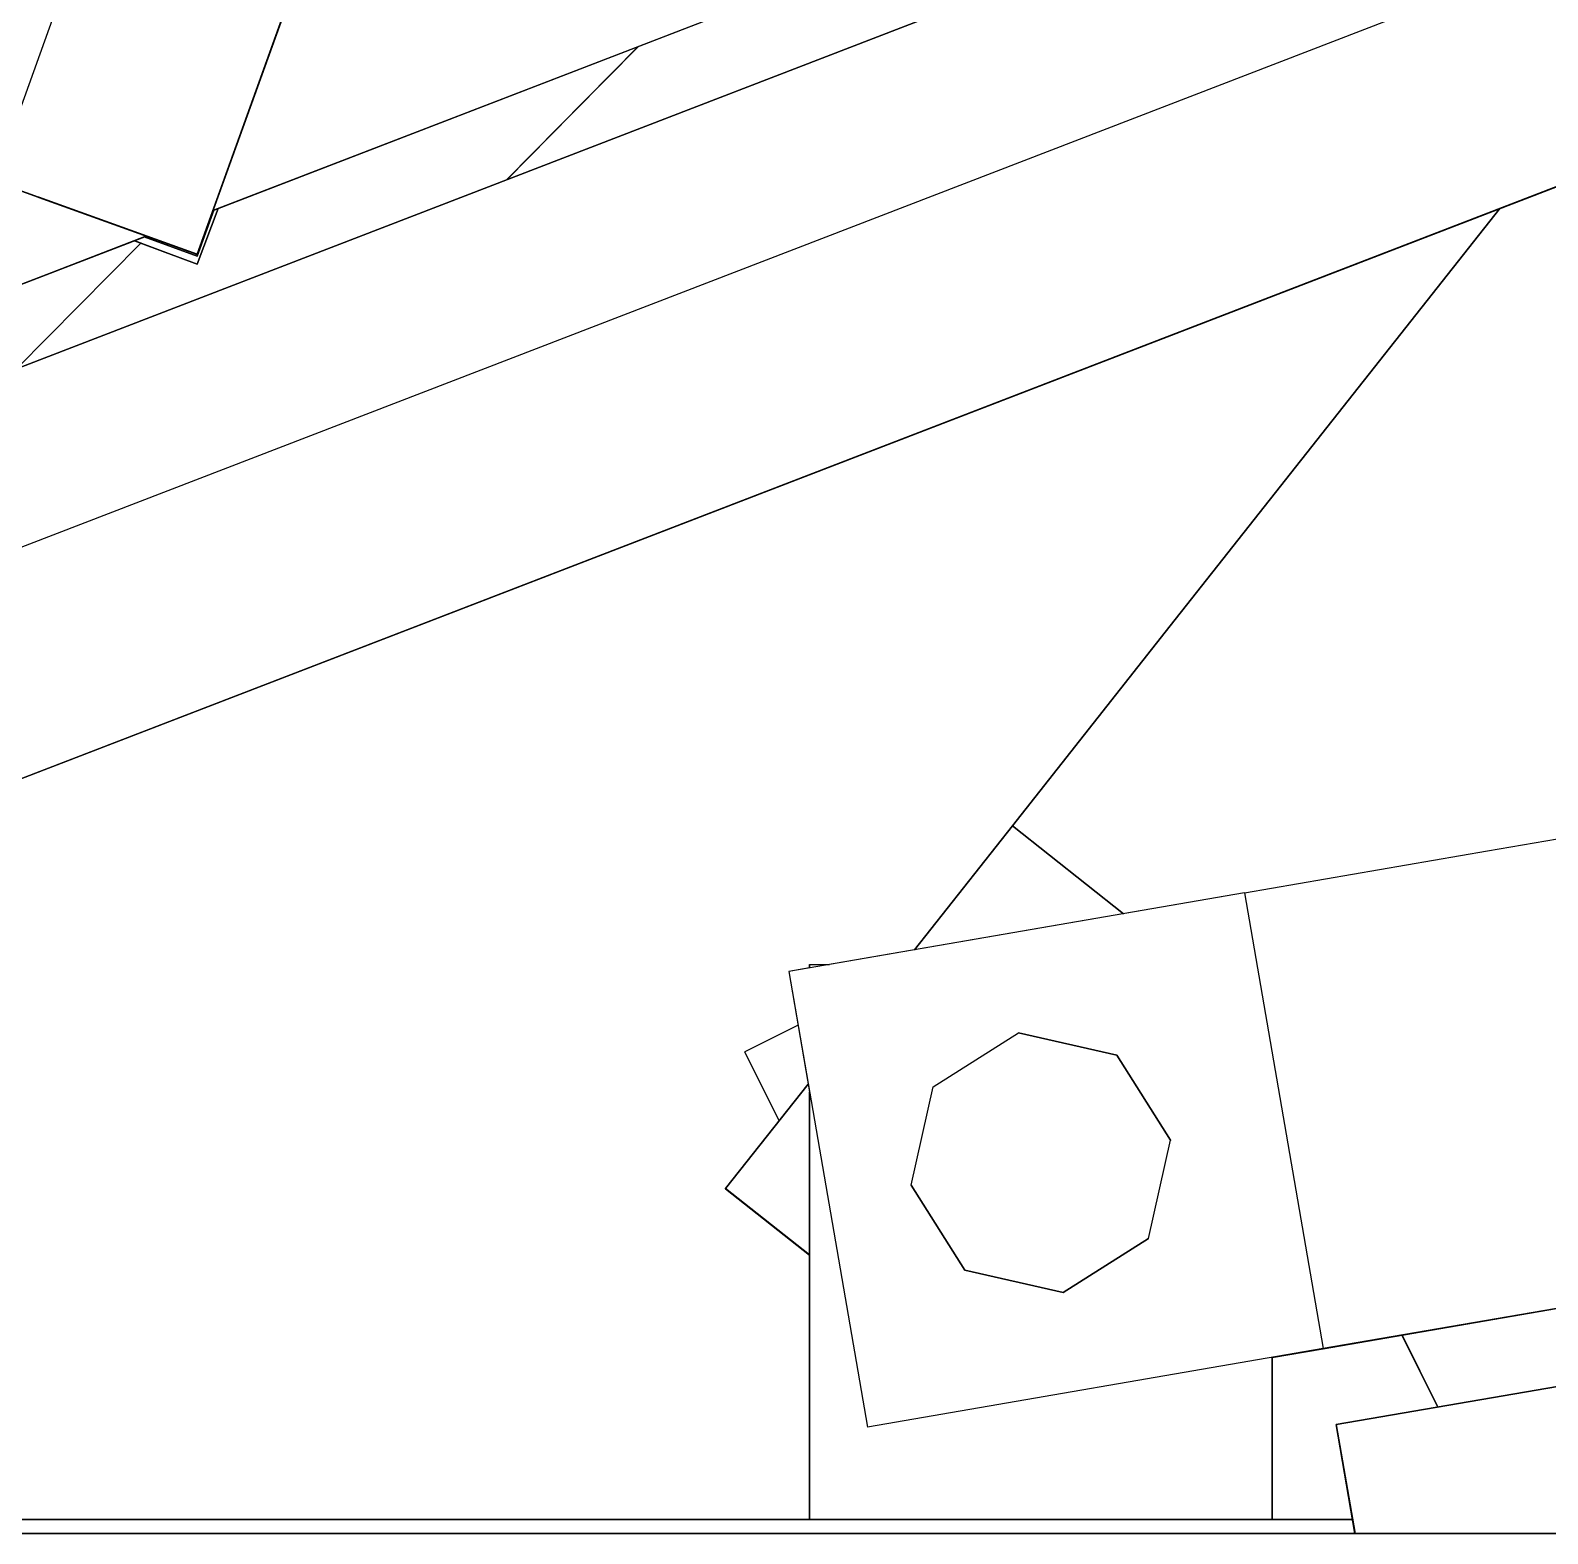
# Model space of a CAD drawing. Extents: x -32 to 51.8, y -51.6 to -5.5.
# Drawn here: x 43.2891 to 43.7813, y -20.1406 to -19.653 of the extents above; entities that cross this region are included whole.
import ezdxf

# ---------------------------------------------------------------- set-up
doc = ezdxf.new("R2010")
doc.units = 0
doc.header["$MEASUREMENT"] = 0
doc.layers.get('0').update_dxf_attribs({"linetype": 'CONTINUOUS'})

msp = doc.modelspace()

# ---------------------------------------------------------------- linework, layer by layer
for p, q in [((46.01205, -12.10066), (43.27737, -19.70195)), ((46.07789, -12.12442), (43.34324, -19.72564)), ((46.0779, -12.12442), (43.34324, -19.72565)), ((46.0779, -12.12442), (43.34324, -19.72564)), ((43.34325, -19.72562), (46.0779, -12.12442)), ((43.34325, -19.72562), (46.0779, -12.12442)), ((43.34325, -19.72561), (46.07789, -12.12442)), ((43.34326, -19.72562), (46.07792, -12.12436)), ((43.34326, -19.72562), (46.07792, -12.12436)), ((43.34326, -19.72562), (46.07792, -12.12436)), ((43.34326, -19.72563), (46.07793, -12.12436)), ((46.0779, -12.12441), (43.34326, -19.72562)), ((46.0779, -12.12441), (43.34326, -19.72562)), ((46.0779, -12.12441), (43.34326, -19.72562)), ((46.0779, -12.12441), (43.34326, -19.72562)), ((46.07791, -12.12441), (43.34326, -19.72563)), ((46.07791, -12.12441), (43.34326, -19.72563)), ((43.34326, -19.72563), (45.80478, -12.8836)), ((43.34326, -19.72562), (45.54861, -13.59562)), ((45.15734, -14.68322), (43.34326, -19.72563)), ((45.15734, -14.68322), (43.34326, -19.72563)), ((43.34326, -19.72563), (45.15734, -14.68322)), ((45.15734, -14.68322), (43.34326, -19.72563)), ((45.15734, -14.68322), (43.34326, -19.72563)), ((43.34326, -19.72563), (45.15734, -14.68322)), ((43.34326, -19.72563), (45.15734, -14.68322)), ((45.15735, -14.68322), (43.34326, -19.72564)), ((45.15735, -14.68322), (43.34326, -19.72564)), ((43.34326, -19.72564), (45.15735, -14.68322)), ((45.15735, -14.68322), (43.34327, -19.72564)), ((45.15735, -14.68322), (43.34327, -19.72564)), ((43.34327, -19.72564), (45.15735, -14.68322)), ((45.15735, -14.68322), (43.34327, -19.72565)), ((45.15735, -14.68322), (43.34327, -19.72565)), ((43.34327, -19.72565), (45.15735, -14.68322)), ((43.34327, -19.72565), (45.15735, -14.68322)), ((45.15735, -14.68322), (43.34327, -19.72565)), ((45.15736, -14.68322), (43.34327, -19.72566)), ((43.34327, -19.72565), (45.15735, -14.68322)), ((43.34327, -19.72566), (45.15736, -14.68323)), ((45.15736, -14.68323), (43.34327, -19.72566)), ((45.15736, -14.68323), (43.34327, -19.72565)), ((45.15736, -14.68323), (43.34327, -19.72565)), ((43.34327, -19.72565), (45.15736, -14.68323)), ((43.34327, -19.72565), (45.15736, -14.68323)), ((45.15736, -14.68323), (43.34327, -19.72566)), ((45.15736, -14.68323), (43.34327, -19.72566)), ((47.66891, -18.07262), (43.21545, -19.78941)), ((43.21545, -19.78941), (47.66891, -18.07262)), ((43.21545, -19.78941), (47.66891, -18.07263)), ((47.66891, -18.07263), (43.21545, -19.78941)), ((47.70232, -18.11826), (43.23509, -19.84035)), ((47.74516, -18.17676), (43.26027, -19.90567)), ((43.26027, -19.90567), (47.74516, -18.17676)), ((47.74516, -18.17676), (43.26027, -19.90567)), ((43.26027, -19.90567), (47.74516, -18.17676)), ((47.74517, -18.17677), (43.26027, -19.90568)), ((43.26027, -19.90567), (47.74516, -18.17677)), ((47.74516, -18.17677), (43.26027, -19.90567)), ((47.74517, -18.17678), (43.26027, -19.90568)), ((43.26027, -19.90569), (47.74517, -18.17678)), ((47.74518, -18.17678), (43.26027, -19.90569)), ((43.26027, -19.9057), (47.74518, -18.17679)), ((47.74518, -18.17679), (43.26028, -19.90569)), ((47.74518, -18.17679), (43.26028, -19.9057)), ((43.26028, -19.90569), (47.74518, -18.17679)), ((43.26028, -19.9057), (47.74518, -18.17679)), ((47.74518, -18.17679), (43.26028, -19.9057)), ((43.26028, -19.9057), (47.74518, -18.17679)), ((47.74518, -18.17679), (43.26028, -19.9057)), ((47.74518, -18.17678), (43.26029, -19.90568)), ((47.74518, -18.17678), (43.26029, -19.90568)), ((43.26029, -19.90568), (47.74518, -18.17678)), ((43.26029, -19.90568), (47.74518, -18.17678)), ((47.74518, -18.17678), (43.26029, -19.90569)), ((43.26029, -19.90569), (47.74518, -18.17678)), ((47.74518, -18.17679), (43.26029, -19.90569)), ((47.74518, -18.17679), (43.26029, -19.90569)), ((43.26029, -19.90569), (47.74518, -18.17679)), ((43.26029, -19.90569), (47.74518, -18.17679)), ((47.74517, -18.17677), (43.2603, -19.90567)), ((47.74517, -18.17678), (43.2603, -19.90567)), ((43.2603, -19.90567), (47.74517, -18.17678)), ((47.74517, -18.17678), (43.2603, -19.90567)), ((43.2603, -19.90567), (47.74517, -18.17678)), ((43.2603, -19.90568), (47.74517, -18.17678)), ((47.74517, -18.17677), (43.26031, -19.90566)), ((43.26031, -19.90566), (47.74517, -18.17677)), ((47.74517, -18.17677), (43.26031, -19.90566)), ((43.26031, -19.90566), (47.74517, -18.17677)), ((47.74517, -18.17677), (43.26031, -19.90566)), ((47.74517, -18.17677), (43.26031, -19.90566)), ((43.26031, -19.90566), (47.74517, -18.17677)), ((43.26031, -19.90566), (47.74517, -18.17677)), ((47.74516, -18.17677), (43.26032, -19.90565)), ((43.26032, -19.90565), (47.74516, -18.17677)), ((43.3484, -19.7114), (45.66923, -18.81674)), ((43.34842, -19.71136), (45.66922, -18.8167)), ((43.71277, -20.10521), (48.54686, -19.27166)), ((48.54686, -19.27166), (43.71277, -20.10521)), ((43.94803, -19.48025), (43.34869, -19.7113)), ((43.34869, -19.71129), (43.94804, -19.48025)), ((43.76187, -19.91916), (46.28406, -19.48425)), ((43.21545, -19.78941), (43.91764, -19.51872)), ((43.91764, -19.51872), (43.21545, -19.78941)), ((43.48629, -19.65825), (43.44363, -19.70145)), ((43.44363, -19.70145), (43.48629, -19.65825)), ((43.48629, -19.65825), (43.44363, -19.70145)), ((43.44363, -19.70145), (43.48629, -19.65825)), ((43.4863, -19.65824), (43.44364, -19.70145)), ((43.4863, -19.65824), (43.44364, -19.70145)), ((43.44364, -19.70145), (43.4863, -19.65824)), ((43.44364, -19.70145), (43.4863, -19.65824)), ((43.4863, -19.65824), (43.44364, -19.70144)), ((43.48631, -19.65824), (43.44364, -19.70144)), ((43.44364, -19.70144), (43.4863, -19.65824)), ((43.44364, -19.70144), (43.48631, -19.65824)), ((43.48631, -19.65824), (43.44365, -19.70144)), ((43.48631, -19.65824), (43.44365, -19.70144)), ((43.44365, -19.70144), (43.48631, -19.65824)), ((43.48632, -19.65824), (43.44365, -19.70144)), ((43.48632, -19.65824), (43.44365, -19.70144)), ((43.44365, -19.70144), (43.48632, -19.65824)), ((43.44365, -19.70144), (43.48632, -19.65824)), ((43.48632, -19.65824), (43.44366, -19.70144)), ((43.48633, -19.65823), (43.44367, -19.70144)), ((43.48633, -19.65823), (43.44367, -19.70144)), ((43.44367, -19.70144), (43.48633, -19.65823)), ((43.44367, -19.70144), (43.48633, -19.65823)), ((43.48633, -19.65823), (43.44367, -19.70143)), ((43.48634, -19.65823), (43.44367, -19.70143)), ((43.44367, -19.70143), (43.48633, -19.65823)), ((43.44367, -19.70143), (43.48634, -19.65823)), ((43.48634, -19.65823), (43.44368, -19.70143)), ((43.48634, -19.65823), (43.44368, -19.70143)), ((43.44368, -19.70143), (43.48634, -19.65823)), ((43.44368, -19.70143), (43.48634, -19.65823)), ((43.48635, -19.65823), (43.44368, -19.70143)), ((43.44368, -19.70143), (43.48635, -19.65823)), ((43.48635, -19.65822), (43.44369, -19.70143)), ((43.48635, -19.65822), (43.44369, -19.70143)), ((43.44369, -19.70143), (43.48635, -19.65822)), ((43.44369, -19.70143), (43.48635, -19.65822)), ((43.48636, -19.65822), (43.44369, -19.70142)), ((43.48635, -19.65823), (43.44369, -19.70143)), ((43.44369, -19.70143), (43.48635, -19.65823)), ((43.48636, -19.65822), (43.4437, -19.70142)), ((43.48636, -19.65822), (43.4437, -19.70142)), ((43.4437, -19.70142), (43.48636, -19.65822)), ((43.34324, -19.72564), (43.27737, -19.70195)), ((43.27739, -19.70192), (43.34325, -19.72561)), ((43.27741, -19.70196), (43.34327, -19.72566)), ((43.29187, -19.70716), (43.29187, -19.70716)), ((43.34324, -19.72564), (43.29187, -19.70716)), ((43.29187, -19.70716), (43.29187, -19.70716)), ((43.29187, -19.70716), (43.29187, -19.70716)), ((43.31775, -19.71647), (43.29187, -19.70717)), ((43.29188, -19.70717), (43.32933, -19.72064)), ((43.29188, -19.70717), (43.29188, -19.70717)), ((43.29188, -19.70717), (43.29188, -19.70717)), ((43.34326, -19.72565), (43.29188, -19.70717)), ((43.29189, -19.70717), (43.34326, -19.72565)), ((43.2919, -19.70717), (43.2919, -19.70718)), ((43.2919, -19.70718), (43.2919, -19.70717)), ((43.2919, -19.70718), (43.34327, -19.72566)), ((43.34327, -19.72566), (43.2919, -19.70718)), ((43.2919, -19.70718), (43.3144, -19.71527)), ((43.35001, -19.71078), (43.34322, -19.72887)), ((43.34322, -19.72886), (43.35, -19.71079)), ((43.34322, -19.72886), (43.35, -19.71079)), ((43.34322, -19.72886), (43.35, -19.71079)), ((43.35, -19.71079), (43.34322, -19.72886)), ((43.35, -19.71079), (43.34322, -19.72886)), ((43.35001, -19.71078), (43.34323, -19.72886)), ((43.35001, -19.71078), (43.34323, -19.72886)), ((43.34323, -19.72886), (43.35001, -19.71078)), ((43.34323, -19.72886), (43.35001, -19.71078)), ((43.35001, -19.71078), (43.34323, -19.72886)), ((43.35001, -19.71078), (43.34323, -19.72886)), ((43.34323, -19.72886), (43.35001, -19.71078)), ((43.34323, -19.72886), (43.35001, -19.71078)), ((43.35001, -19.71078), (43.34323, -19.72886)), ((43.35001, -19.71078), (43.34323, -19.72886)), ((43.34323, -19.72886), (43.35001, -19.71078)), ((43.34323, -19.72886), (43.35001, -19.71078)), ((43.35001, -19.71078), (43.34323, -19.72888)), ((43.35001, -19.71078), (43.34323, -19.72887)), ((43.34323, -19.72887), (43.35001, -19.71078)), ((43.35002, -19.71078), (43.34323, -19.72887)), ((43.35002, -19.71078), (43.34323, -19.72887)), ((43.34323, -19.72887), (43.35002, -19.71078)), ((43.34323, -19.72887), (43.35002, -19.71078)), ((43.35002, -19.71078), (43.34323, -19.72888)), ((43.35002, -19.71078), (43.34323, -19.72888)), ((43.34323, -19.72888), (43.35002, -19.71078)), ((43.34323, -19.72888), (43.35002, -19.71078)), ((43.34323, -19.72888), (43.35002, -19.71078)), ((43.34323, -19.72888), (43.35002, -19.71078)), ((43.35002, -19.71078), (43.34323, -19.72889)), ((43.35002, -19.71078), (43.34323, -19.72889)), ((43.34323, -19.72889), (43.35002, -19.71078)), ((43.35003, -19.71078), (43.34323, -19.72889)), ((43.35, -19.71079), (43.34323, -19.72884)), ((43.35, -19.71079), (43.34323, -19.72884)), ((43.34323, -19.72884), (43.35, -19.71079)), ((43.34323, -19.72884), (43.35, -19.71079)), ((43.35, -19.71079), (43.34323, -19.72885)), ((43.35001, -19.71079), (43.34323, -19.72885)), ((43.34323, -19.72885), (43.35, -19.71079)), ((43.34323, -19.72885), (43.35001, -19.71079)), ((43.34325, -19.72624), (43.34867, -19.7113)), ((43.34867, -19.7113), (43.34325, -19.72624)), ((43.34867, -19.7113), (43.34325, -19.72625)), ((43.34868, -19.7113), (43.34325, -19.72625)), ((43.34325, -19.72624), (43.34867, -19.7113)), ((43.34325, -19.72624), (43.34867, -19.7113)), ((43.34325, -19.72624), (43.34867, -19.7113)), ((43.34867, -19.7113), (43.34325, -19.72624)), ((43.34869, -19.71129), (43.34326, -19.72627)), ((43.34868, -19.71129), (43.34326, -19.72625)), ((43.34326, -19.72625), (43.34868, -19.71129)), ((43.34326, -19.72626), (43.34868, -19.71129)), ((43.34868, -19.71129), (43.34326, -19.72626)), ((43.34326, -19.72626), (43.34868, -19.71129)), ((43.34869, -19.71129), (43.34326, -19.72627)), ((43.34869, -19.71129), (43.34326, -19.72626)), ((43.34326, -19.72626), (43.34869, -19.71129)), ((43.34869, -19.71129), (43.34326, -19.72626)), ((43.34326, -19.72626), (43.34869, -19.71129)), ((43.34326, -19.72627), (43.34869, -19.71129)), ((43.34326, -19.72627), (43.34869, -19.71129)), ((43.34869, -19.71129), (43.34326, -19.72627)), ((43.34326, -19.72627), (43.34869, -19.71129)), ((43.34867, -19.7113), (43.34326, -19.72622)), ((43.34326, -19.72622), (43.34867, -19.7113)), ((43.34867, -19.7113), (43.34326, -19.72623)), ((43.34326, -19.72623), (43.34867, -19.7113)), ((43.34867, -19.7113), (43.34326, -19.72623)), ((43.34326, -19.72623), (43.34867, -19.7113)), ((43.34868, -19.7113), (43.34326, -19.72623)), ((43.34868, -19.7113), (43.34326, -19.72624)), ((43.34326, -19.72623), (43.34868, -19.7113)), ((43.34326, -19.72624), (43.34868, -19.7113)), ((43.34868, -19.7113), (43.34326, -19.72624)), ((43.34326, -19.72624), (43.34868, -19.7113)), ((43.34868, -19.7113), (43.34326, -19.72624)), ((43.34868, -19.7113), (43.34326, -19.72625)), ((43.34326, -19.72624), (43.34868, -19.7113)), ((43.34326, -19.72625), (43.34868, -19.7113)), ((43.34868, -19.7113), (43.34326, -19.72625)), ((43.34326, -19.72625), (43.34868, -19.7113)), ((43.76587, -19.7108), (43.65729, -19.84822)), ((43.65729, -19.84822), (43.76587, -19.7108)), ((43.34327, -19.72566), (43.31038, -19.71383)), ((43.31064, -19.71392), (43.34324, -19.72565)), ((43.34327, -19.72566), (43.32076, -19.71756)), ((43.28111, -19.73731), (43.32675, -19.71971)), ((43.28111, -19.73734), (43.3268, -19.71973)), ((43.32604, -19.72003), (43.28111, -19.73735)), ((43.28111, -19.73734), (43.32603, -19.72003)), ((43.32493, -19.72203), (43.28477, -19.76269)), ((43.32286, -19.72125), (43.34323, -19.72889)), ((43.34323, -19.72889), (43.32286, -19.72125)), ((43.32286, -19.72125), (43.34323, -19.72889)), ((43.32286, -19.72125), (43.34323, -19.72889)), ((43.32286, -19.72125), (43.34323, -19.72889)), ((43.32705, -19.72282), (43.32286, -19.72125)), ((43.34323, -19.72888), (43.32287, -19.72124)), ((43.32287, -19.72124), (43.34323, -19.72888)), ((43.34323, -19.72888), (43.32287, -19.72124)), ((43.32287, -19.72125), (43.34323, -19.72888)), ((43.34323, -19.72888), (43.32287, -19.72125)), ((43.32287, -19.72125), (43.33516, -19.72586)), ((43.34323, -19.72889), (43.32287, -19.72125)), ((43.32288, -19.72124), (43.34322, -19.72887)), ((43.34323, -19.72887), (43.32288, -19.72124)), ((43.32288, -19.72124), (43.34323, -19.72887)), ((43.34323, -19.72888), (43.32288, -19.72124)), ((43.32288, -19.72124), (43.34323, -19.72888)), ((43.34322, -19.72886), (43.32289, -19.72124)), ((43.32289, -19.72124), (43.34322, -19.72886)), ((43.34322, -19.72887), (43.32289, -19.72124)), ((43.32289, -19.72124), (43.34322, -19.72887)), ((43.34322, -19.72887), (43.32289, -19.72124)), ((43.34322, -19.72886), (43.3229, -19.72123)), ((43.3229, -19.72123), (43.34322, -19.72886)), ((43.3229, -19.72123), (43.34322, -19.72886)), ((43.34322, -19.72886), (43.3229, -19.72123)), ((43.3229, -19.72124), (43.33364, -19.72526)), ((43.32293, -19.72122), (43.34323, -19.72883)), ((43.32603, -19.72003), (43.34326, -19.72627)), ((43.32603, -19.72003), (43.34326, -19.72627)), ((43.32603, -19.72003), (43.34326, -19.72627)), ((43.32604, -19.72002), (43.34326, -19.72627)), ((43.34326, -19.72627), (43.32604, -19.72002)), ((43.32604, -19.72002), (43.34326, -19.72627)), ((43.34326, -19.72627), (43.32604, -19.72002)), ((43.32604, -19.72002), (43.34326, -19.72627)), ((43.3294, -19.72124), (43.32604, -19.72003)), ((43.34326, -19.72627), (43.32604, -19.72003)), ((43.34326, -19.72626), (43.32605, -19.72002)), ((43.32605, -19.72002), (43.34326, -19.72626)), ((43.34326, -19.72626), (43.32605, -19.72002)), ((43.32605, -19.72002), (43.34326, -19.72626)), ((43.34326, -19.72626), (43.32605, -19.72002)), ((43.32605, -19.72002), (43.34326, -19.72626)), ((43.32606, -19.72001), (43.34325, -19.72625)), ((43.34325, -19.72625), (43.32606, -19.72002)), ((43.32606, -19.72002), (43.34325, -19.72625)), ((43.34325, -19.72625), (43.32606, -19.72002)), ((43.32606, -19.72002), (43.34325, -19.72625)), ((43.34325, -19.72624), (43.32607, -19.72001)), ((43.32607, -19.72001), (43.34325, -19.72624)), ((43.34325, -19.72624), (43.32607, -19.72001)), ((43.32607, -19.72001), (43.34325, -19.72625)), ((43.34325, -19.72625), (43.32607, -19.72001)), ((43.32607, -19.72001), (43.34325, -19.72624)), ((43.34325, -19.72624), (43.32608, -19.72001)), ((43.34325, -19.72624), (43.32608, -19.72001)), ((43.32612, -19.71999), (43.34326, -19.72621)), ((43.34324, -19.72564), (43.34325, -19.72561)), ((43.34324, -19.72565), (43.34325, -19.72562)), ((43.34324, -19.72564), (43.34325, -19.72562)), ((43.34324, -19.72565), (43.34324, -19.72564)), ((43.34325, -19.72565), (43.34324, -19.72565)), ((43.34324, -19.72565), (43.34325, -19.72565)), ((43.34325, -19.72565), (43.34324, -19.72565)), ((43.34324, -19.72565), (43.34325, -19.72565)), ((43.34325, -19.72561), (43.34325, -19.72562)), ((43.34325, -19.72562), (43.34325, -19.72562)), ((43.34325, -19.72562), (43.34325, -19.72562)), ((43.34325, -19.72562), (43.34326, -19.72562)), ((43.34325, -19.72562), (43.34326, -19.72562)), ((43.34326, -19.72562), (43.34325, -19.72565)), ((43.34325, -19.72565), (43.34325, -19.72562)), ((43.34325, -19.72565), (43.34326, -19.72562)), ((43.34326, -19.72562), (43.34325, -19.72565)), ((43.34326, -19.72563), (43.34325, -19.72565)), ((43.34325, -19.72565), (43.34326, -19.72563)), ((43.34326, -19.72563), (43.34325, -19.72565)), ((43.34325, -19.72565), (43.34325, -19.72565)), ((43.34325, -19.72565), (43.34325, -19.72565)), ((43.34325, -19.72565), (43.34325, -19.72565)), ((43.34325, -19.72565), (43.34325, -19.72565)), ((43.34325, -19.72565), (43.34325, -19.72565)), ((43.34325, -19.72565), (43.34325, -19.72565)), ((43.34325, -19.72624), (43.34326, -19.72622)), ((43.34325, -19.72625), (43.34326, -19.72623)), ((43.34325, -19.72625), (43.34326, -19.72623)), ((43.34325, -19.72625), (43.34326, -19.72623)), ((43.34325, -19.72624), (43.34325, -19.72624)), ((43.34325, -19.72625), (43.34325, -19.72624)), ((43.34325, -19.72625), (43.34326, -19.72624)), ((43.34325, -19.72625), (43.34326, -19.72624)), ((43.34325, -19.72624), (43.34325, -19.72624)), ((43.34325, -19.72625), (43.34325, -19.72625)), ((43.34325, -19.72625), (43.34325, -19.72625)), ((43.34325, -19.72625), (43.34325, -19.72625)), ((43.34326, -19.72562), (43.34326, -19.72562)), ((43.34326, -19.72562), (43.34326, -19.72562)), ((43.34326, -19.72563), (43.34326, -19.72563)), ((43.34326, -19.72563), (43.34326, -19.72563)), ((43.34326, -19.72563), (43.34326, -19.72563)), ((43.34326, -19.72563), (43.34326, -19.72563)), ((43.34326, -19.72563), (43.34326, -19.72563)), ((43.34326, -19.72563), (43.34326, -19.72563)), ((43.34326, -19.72563), (43.34326, -19.72565)), ((43.34326, -19.72565), (43.34326, -19.72563)), ((43.34326, -19.72564), (43.34326, -19.72564)), ((43.34326, -19.72564), (43.34326, -19.72564)), ((43.34326, -19.72564), (43.34326, -19.72564)), ((43.34326, -19.72564), (43.34327, -19.72564)), ((43.34326, -19.72565), (43.34326, -19.72564)), ((43.34326, -19.72564), (43.34326, -19.72565)), ((43.34326, -19.72565), (43.34327, -19.72564)), ((43.34327, -19.72564), (43.34326, -19.72565)), ((43.34326, -19.72565), (43.34326, -19.72565)), ((43.34326, -19.72565), (43.34326, -19.72565)), ((43.34326, -19.72565), (43.34326, -19.72565)), ((43.34326, -19.72565), (43.34326, -19.72565)), ((43.34326, -19.72565), (43.34326, -19.72565)), ((43.34327, -19.72565), (43.34326, -19.72565)), ((43.34326, -19.72565), (43.34326, -19.72565)), ((43.34327, -19.72565), (43.34326, -19.72565)), ((43.34326, -19.72565), (43.34326, -19.72565)), ((43.34326, -19.72621), (43.34326, -19.72621)), ((43.34326, -19.72622), (43.34326, -19.72622)), ((43.34326, -19.72622), (43.34326, -19.72622)), ((43.34326, -19.72622), (43.34326, -19.72622)), ((43.34326, -19.72622), (43.34326, -19.72622)), ((43.34326, -19.72622), (43.34326, -19.72623)), ((43.34326, -19.72623), (43.34326, -19.72623)), ((43.34326, -19.72623), (43.34326, -19.72623)), ((43.34326, -19.72623), (43.34326, -19.72623)), ((43.34326, -19.72623), (43.34326, -19.72623)), ((43.34326, -19.72623), (43.34326, -19.72623)), ((43.34326, -19.72623), (43.34326, -19.72624)), ((43.34326, -19.72624), (43.34326, -19.72624)), ((43.34326, -19.72624), (43.34326, -19.72624)), ((43.34326, -19.72624), (43.34326, -19.72624)), ((43.34326, -19.72624), (43.34326, -19.72624)), ((43.34326, -19.72624), (43.34326, -19.72624)), ((43.34326, -19.72624), (43.34326, -19.72625)), ((43.34326, -19.72626), (43.34326, -19.72624)), ((43.34326, -19.72625), (43.34326, -19.72625)), ((43.34326, -19.72625), (43.34326, -19.72625)), ((43.34326, -19.72625), (43.34326, -19.72625)), ((43.34326, -19.72625), (43.34326, -19.72625)), ((43.34326, -19.72625), (43.34326, -19.72625)), ((43.34326, -19.72625), (43.34326, -19.72626)), ((43.34326, -19.72625), (43.34326, -19.72626)), ((43.34326, -19.72626), (43.34326, -19.72625)), ((43.34326, -19.72625), (43.34326, -19.72626)), ((43.34326, -19.72626), (43.34326, -19.72626)), ((43.34326, -19.72626), (43.34326, -19.72626)), ((43.34326, -19.72626), (43.34326, -19.72626)), ((43.34326, -19.72626), (43.34326, -19.72626)), ((43.34326, -19.72626), (43.34326, -19.72626)), ((43.34326, -19.72626), (43.34326, -19.72626)), ((43.34326, -19.72626), (43.34326, -19.72626)), ((43.34326, -19.72626), (43.34326, -19.72626)), ((43.34326, -19.72627), (43.34326, -19.72626)), ((43.34326, -19.72627), (43.34326, -19.72626)), ((43.34326, -19.72626), (43.34326, -19.72627)), ((43.34326, -19.72627), (43.34326, -19.72627)), ((43.34326, -19.72627), (43.34326, -19.72627)), ((43.34326, -19.72627), (43.34326, -19.72627)), ((43.34326, -19.72627), (43.34326, -19.72627)), ((43.34326, -19.72627), (43.34326, -19.72627)), ((43.34327, -19.72564), (43.34327, -19.72564)), ((43.34327, -19.72564), (43.34327, -19.72564)), ((43.34327, -19.72564), (43.34327, -19.72565)), ((43.34327, -19.72565), (43.34327, -19.72565)), ((43.34327, -19.72565), (43.34327, -19.72565)), ((43.34327, -19.72565), (43.34327, -19.72565)), ((43.34327, -19.72565), (43.34327, -19.72565)), ((43.34327, -19.72565), (43.34327, -19.72565)), ((43.34327, -19.72565), (43.34327, -19.72565)), ((43.34327, -19.72565), (43.34327, -19.72566)), ((43.34327, -19.72566), (43.34327, -19.72565)), ((43.34327, -19.72565), (43.34327, -19.72566)), ((43.34327, -19.72566), (43.34327, -19.72566)), ((43.34327, -19.72566), (43.34327, -19.72566)), ((43.34327, -19.72566), (43.34327, -19.72566)), ((43.34327, -19.72566), (43.34327, -19.72566)), ((43.34327, -19.72566), (43.34327, -19.72566)), ((43.34327, -19.72566), (43.34327, -19.72566)), ((43.34327, -19.72566), (43.34327, -19.72566)), ((43.34327, -19.72566), (43.34327, -19.72566)), ((43.34327, -19.72566), (43.34327, -19.72566)), ((43.34327, -19.72566), (43.34327, -19.72566)), ((43.34323, -19.72884), (43.34322, -19.72886)), ((43.34322, -19.72886), (43.34323, -19.72884)), ((43.34322, -19.72886), (43.34323, -19.72885)), ((43.34322, -19.72886), (43.34323, -19.72885)), ((43.34322, -19.72886), (43.34322, -19.72886)), ((43.34322, -19.72886), (43.34322, -19.72886)), ((43.34322, -19.72886), (43.34322, -19.72886)), ((43.34322, -19.72887), (43.34323, -19.72886)), ((43.34322, -19.72887), (43.34323, -19.72886)), ((43.34322, -19.72886), (43.34322, -19.72886)), ((43.34322, -19.72887), (43.34322, -19.72887)), ((43.34323, -19.72884), (43.34323, -19.72884)), ((43.34323, -19.72884), (43.34323, -19.72884)), ((43.34323, -19.72884), (43.34323, -19.72884)), ((43.34323, -19.72884), (43.34323, -19.72884)), ((43.34323, -19.72884), (43.34323, -19.72884)), ((43.34323, -19.72884), (43.34323, -19.72884)), ((43.34323, -19.72885), (43.34323, -19.72885)), ((43.34323, -19.72885), (43.34323, -19.72885)), ((43.34323, -19.72885), (43.34323, -19.72885)), ((43.34323, -19.72885), (43.34323, -19.72885)), ((43.34323, -19.72885), (43.34323, -19.72886)), ((43.34323, -19.72886), (43.34323, -19.72887)), ((43.34323, -19.72886), (43.34323, -19.72887)), ((43.34323, -19.72888), (43.34323, -19.72886)), ((43.34323, -19.72886), (43.34323, -19.72886)), ((43.34323, -19.72886), (43.34323, -19.72886)), ((43.34323, -19.72886), (43.34323, -19.72886)), ((43.34323, -19.72886), (43.34323, -19.72886)), ((43.34323, -19.72888), (43.34323, -19.72887)), ((43.34323, -19.72887), (43.34323, -19.72888)), ((43.34323, -19.72887), (43.34323, -19.72888)), ((43.34323, -19.72887), (43.34323, -19.72888)), ((43.34323, -19.72887), (43.34323, -19.72887)), ((43.34323, -19.72887), (43.34323, -19.72887)), ((43.34323, -19.72887), (43.34323, -19.72887)), ((43.34323, -19.72887), (43.34323, -19.72887)), ((43.34323, -19.72888), (43.34323, -19.72888)), ((43.34323, -19.72888), (43.34323, -19.72888)), ((43.34323, -19.72888), (43.34323, -19.72888)), ((43.34323, -19.72888), (43.34323, -19.72888)), ((43.34323, -19.72888), (43.34323, -19.72888)), ((43.34323, -19.72889), (43.34323, -19.72888)), ((43.34323, -19.72889), (43.34323, -19.72888)), ((43.34323, -19.72888), (43.34323, -19.72888)), ((43.34323, -19.72888), (43.34323, -19.72888)), ((43.34323, -19.72888), (43.34323, -19.72888)), ((43.34323, -19.72888), (43.34323, -19.72888)), ((43.34323, -19.72888), (43.34323, -19.72888)), ((43.34323, -19.72888), (43.34323, -19.72888)), ((43.34323, -19.72889), (43.34323, -19.72889)), ((43.34323, -19.72889), (43.34323, -19.72889)), ((43.34323, -19.72889), (43.34323, -19.72889)), ((43.34323, -19.72889), (43.34323, -19.72889)), ((43.34323, -19.72889), (43.34323, -19.72889)), ((43.34323, -19.72889), (43.34323, -19.72889)), ((43.65729, -19.84822), (43.60769, -19.91099)), ((43.60769, -19.91099), (43.65729, -19.84822)), ((43.60769, -19.91099), (43.5759, -19.95123)), ((43.5759, -19.95123), (43.60769, -19.91099)), ((43.60769, -19.91099), (43.60769, -19.91099)), ((43.60769, -19.91099), (43.60769, -19.91099)), ((43.60769, -19.91099), (43.60769, -19.91099)), ((43.6438, -19.93952), (43.60769, -19.91099)), ((43.60769, -19.91099), (43.60769, -19.91099)), ((43.60769, -19.91099), (43.60769, -19.91099)), ((43.60769, -19.91099), (43.6438, -19.93952)), ((43.60769, -19.91099), (43.6438, -19.93952)), ((43.6438, -19.93952), (43.60769, -19.91099)), ((43.60771, -19.911), (43.6077, -19.911)), ((43.68303, -19.93275), (43.76187, -19.91916)), ((43.68303, -19.93276), (43.53521, -19.95825)), ((43.68303, -19.93276), (43.5484, -19.95597)), ((43.68303, -19.93275), (43.70852, -20.08057)), ((43.68303, -19.93276), (43.68303, -19.93276)), ((43.68303, -19.93276), (43.70852, -20.08058)), ((43.54194, -19.95709), (43.53521, -19.95825)), ((43.53521, -19.95825), (43.5607, -20.10606)), ((43.53522, -19.95827), (43.53521, -19.95827)), ((43.53522, -19.95827), (43.53521, -19.95827)), ((43.53521, -19.95827), (43.54194, -19.99728)), ((43.54194, -19.95597), (43.54194, -19.95597)), ((43.54194, -19.95597), (43.5484, -19.95597)), ((43.54194, -19.95597), (43.54194, -19.95597)), ((43.54194, -19.95597), (43.54194, -19.95709)), ((43.54194, -19.95597), (43.5484, -19.95597)), ((43.54194, -19.95709), (43.54194, -19.95597)), ((43.68703, -19.95597), (43.68703, -19.95597)), ((43.68703, -19.95597), (43.68703, -19.95597)), ((43.53821, -19.97565), (43.52087, -19.98427)), ((43.58205, -19.99563), (43.60968, -19.97818)), ((43.60968, -19.97818), (43.64156, -19.98537)), ((43.64156, -19.98537), (43.60968, -19.97818)), ((43.53204, -20.00674), (43.52087, -19.98427)), ((43.52088, -19.98429), (43.52087, -19.9843)), ((43.53203, -20.00675), (43.52087, -19.9843)), ((43.64156, -19.98537), (43.65902, -20.013)), ((43.65902, -20.013), (43.64156, -19.98537)), ((43.69194, -19.98442), (43.69194, -19.98441)), ((43.69194, -19.98441), (43.69194, -19.98442)), ((43.5415, -19.99476), (43.51469, -20.02869)), ((43.51469, -20.02869), (43.5415, -19.99476)), ((43.54194, -19.99726), (43.54194, -20.13597)), ((43.54194, -20.13597), (43.54194, -19.99726)), ((43.57486, -20.02751), (43.58205, -19.99563)), ((43.65182, -20.04488), (43.65902, -20.013)), ((43.65902, -20.013), (43.65902, -20.01303)), ((43.65902, -20.01303), (43.65902, -20.013)), ((43.59232, -20.05514), (43.57486, -20.02751)), ((43.57486, -20.02755), (43.57486, -20.02751)), ((43.57486, -20.02751), (43.59232, -20.05514)), ((43.51468, -20.0287), (43.51469, -20.02869)), ((43.51468, -20.0287), (43.51468, -20.0287)), ((43.54194, -20.05021), (43.51469, -20.02869)), ((43.51469, -20.02869), (43.54194, -20.05021)), ((43.54194, -20.05022), (43.51469, -20.02869)), ((43.51469, -20.02869), (43.51469, -20.02869)), ((43.51469, -20.02869), (43.54194, -20.05021)), ((43.51469, -20.02871), (43.5147, -20.0287)), ((43.54194, -20.05024), (43.51469, -20.02871)), ((43.51469, -20.02871), (43.51469, -20.02871)), ((43.51469, -20.02871), (43.54194, -20.05024)), ((43.54194, -20.05024), (43.51469, -20.02871)), ((43.51469, -20.02871), (43.51469, -20.02871)), ((43.51469, -20.02871), (43.54194, -20.05024)), ((43.7007, -20.03521), (43.7007, -20.03521)), ((43.7007, -20.03523), (43.7007, -20.03523)), ((43.7007, -20.03523), (43.7007, -20.03523)), ((43.7007, -20.03525), (43.7007, -20.03525)), ((43.7007, -20.03525), (43.7007, -20.03525)), ((43.7007, -20.03525), (43.7007, -20.03525)), ((43.7007, -20.03525), (43.7007, -20.03525)), ((43.65182, -20.04488), (43.62419, -20.06233)), ((43.62419, -20.06233), (43.65182, -20.04488)), ((43.65182, -20.04491), (43.65182, -20.04488)), ((43.65182, -20.04488), (43.65182, -20.04491)), ((43.62419, -20.06233), (43.59232, -20.05514)), ((43.59232, -20.05517), (43.59232, -20.05514)), ((43.59232, -20.05514), (43.62419, -20.06233)), ((43.59232, -20.05514), (43.59232, -20.05517)), ((43.62419, -20.06237), (43.62419, -20.06233)), ((43.78736, -20.06698), (43.70852, -20.08057)), ((43.70852, -20.08061), (43.78736, -20.06701)), ((43.73408, -20.0762), (43.74569, -20.09953)), ((43.74569, -20.09953), (43.73408, -20.0762)), ((43.73408, -20.0762), (43.74569, -20.09953)), ((43.74569, -20.09953), (43.73408, -20.0762)), ((43.73408, -20.0762), (43.74569, -20.09953)), ((43.7457, -20.09953), (43.73409, -20.0762)), ((43.73409, -20.0762), (43.7457, -20.09953)), ((43.7457, -20.09953), (43.73409, -20.0762)), ((43.73409, -20.0762), (43.74569, -20.09953)), ((43.74569, -20.09953), (43.73409, -20.0762)), ((43.73409, -20.0762), (43.74569, -20.09953)), ((43.74569, -20.09953), (43.73409, -20.0762)), ((43.73409, -20.0762), (43.74569, -20.09953)), ((43.74569, -20.09953), (43.73409, -20.0762)), ((43.73409, -20.0762), (43.74569, -20.09953)), ((43.74569, -20.09953), (43.73409, -20.0762)), ((43.73409, -20.0762), (43.74569, -20.09953)), ((43.74569, -20.09953), (43.73409, -20.0762)), ((43.7457, -20.09953), (43.7341, -20.07619)), ((43.7341, -20.07619), (43.7457, -20.09953)), ((43.7457, -20.09953), (43.7341, -20.07619)), ((43.7341, -20.07619), (43.7457, -20.09953)), ((43.7457, -20.09953), (43.7341, -20.07619)), ((43.7457, -20.09953), (43.7341, -20.07619)), ((43.7341, -20.07619), (43.7457, -20.09953)), ((43.7457, -20.09953), (43.7341, -20.0762)), ((43.7341, -20.0762), (43.7457, -20.09953)), ((43.73415, -20.07618), (43.74576, -20.09952)), ((43.70852, -20.08058), (43.5607, -20.10606)), ((43.70852, -20.0806), (43.69194, -20.08346)), ((43.69194, -20.08346), (43.70852, -20.0806)), ((43.70852, -20.0806), (43.70852, -20.08058)), ((43.70852, -20.08058), (43.70852, -20.08058)), ((43.70852, -20.08058), (43.70852, -20.08058)), ((43.70852, -20.0806), (43.70852, -20.08061)), ((43.70852, -20.0806), (43.70852, -20.0806)), ((43.69194, -20.13597), (43.69194, -20.08344)), ((43.69194, -20.08344), (43.69194, -20.13597)), ((43.71802, -20.13597), (43.71271, -20.10522)), ((43.71271, -20.10522), (43.71271, -20.10522)), ((43.71271, -20.10522), (43.71801, -20.13597)), ((43.71801, -20.13597), (43.71271, -20.10522)), ((43.71271, -20.10522), (43.71801, -20.13597)), ((43.71802, -20.13597), (43.71271, -20.10522)), ((43.71271, -20.10522), (43.71271, -20.10522)), ((43.71271, -20.10522), (43.71801, -20.13597)), ((43.71881, -20.14059), (43.71271, -20.10522)), ((43.71271, -20.10522), (43.71881, -20.14059)), ((43.71802, -20.13597), (43.71271, -20.10522)), ((43.71271, -20.10522), (43.71271, -20.10522)), ((43.71271, -20.10522), (43.71801, -20.13597)), ((43.71801, -20.13597), (43.71271, -20.10522)), ((43.71271, -20.10522), (43.71801, -20.13597)), ((43.71802, -20.13597), (43.71271, -20.10522)), ((43.71271, -20.10522), (43.71271, -20.10522)), ((43.71271, -20.10522), (43.71801, -20.13597)), ((43.71801, -20.13597), (43.71271, -20.10522)), ((43.71271, -20.10522), (43.71801, -20.13597)), ((43.71802, -20.13597), (43.71271, -20.10522)), ((43.71271, -20.10522), (43.71271, -20.10522)), ((43.71271, -20.10522), (43.71801, -20.13597)), ((43.71801, -20.13597), (43.71271, -20.10522)), ((43.71271, -20.10522), (43.71801, -20.13597)), ((43.71802, -20.13597), (43.71272, -20.10522)), ((43.71272, -20.10522), (43.71272, -20.10522)), ((43.71272, -20.10522), (43.71802, -20.13597)), ((43.71802, -20.13597), (43.71272, -20.10522)), ((43.71272, -20.10522), (43.71272, -20.10522)), ((43.71272, -20.10522), (43.71802, -20.13597)), ((43.71802, -20.13597), (43.71272, -20.10522)), ((43.71272, -20.10522), (43.71272, -20.10522)), ((43.71272, -20.10522), (43.71802, -20.13597)), ((43.71802, -20.13597), (43.71272, -20.10522)), ((43.71272, -20.10522), (43.71272, -20.10522)), ((43.71272, -20.10522), (43.71802, -20.13597)), ((43.71802, -20.13597), (43.71272, -20.10522)), ((43.71272, -20.10522), (43.71272, -20.10522)), ((43.71272, -20.10522), (43.71802, -20.13597)), ((43.71802, -20.13597), (43.71272, -20.10522)), ((43.71272, -20.10522), (43.71272, -20.10522)), ((43.71272, -20.10522), (43.71802, -20.13597)), ((43.71802, -20.13597), (43.71272, -20.10522)), ((43.71272, -20.10522), (43.71272, -20.10522)), ((43.71272, -20.10522), (43.71802, -20.13597)), ((43.71802, -20.13597), (43.71272, -20.10522)), ((43.71272, -20.10522), (43.71272, -20.10522)), ((43.71272, -20.10522), (43.71802, -20.13597)), ((43.71802, -20.13597), (43.71272, -20.10522)), ((43.71272, -20.10522), (43.71272, -20.10522)), ((43.71272, -20.10522), (43.71802, -20.13597)), ((43.71802, -20.13597), (43.71272, -20.10522)), ((43.71272, -20.10522), (43.71272, -20.10522)), ((43.71272, -20.10522), (43.71802, -20.13597)), ((43.71803, -20.13597), (43.71273, -20.10522)), ((43.71273, -20.10522), (43.71273, -20.10522)), ((43.71273, -20.10522), (43.71803, -20.13597)), ((43.71803, -20.13597), (43.71273, -20.10522)), ((43.71273, -20.10522), (43.71273, -20.10522)), ((43.71273, -20.10522), (43.71803, -20.13597)), ((43.71273, -20.10523), (43.71273, -20.10522)), ((43.71273, -20.10522), (43.71803, -20.13597)), ((43.71803, -20.13597), (43.71273, -20.10522)), ((43.71273, -20.10522), (43.71273, -20.10522)), ((43.71273, -20.10522), (43.71803, -20.13597)), ((43.71803, -20.13597), (43.71273, -20.10522)), ((43.71273, -20.10522), (43.71273, -20.10522)), ((43.71273, -20.10522), (43.71803, -20.13597)), ((43.71274, -20.10523), (43.71273, -20.10523)), ((43.71273, -20.10523), (43.71803, -20.13597)), ((43.71803, -20.13597), (43.71273, -20.10523)), ((43.71273, -20.10523), (43.71273, -20.10523)), ((43.71273, -20.10523), (43.71803, -20.13597)), ((43.71274, -20.10523), (43.71273, -20.10523)), ((43.71273, -20.10523), (43.71803, -20.13597)), ((43.71803, -20.13597), (43.71273, -20.10523)), ((43.71273, -20.10523), (43.71273, -20.10523)), ((43.71273, -20.10523), (43.71803, -20.13597)), ((43.71274, -20.10523), (43.71273, -20.10523)), ((43.71273, -20.10523), (43.71803, -20.13597)), ((43.71803, -20.13597), (43.71273, -20.10523)), ((43.71273, -20.10523), (43.71273, -20.10523)), ((43.71273, -20.10523), (43.71803, -20.13597)), ((43.71803, -20.13597), (43.71273, -20.10523)), ((43.71274, -20.10523), (43.71273, -20.10523)), ((43.71273, -20.10523), (43.71803, -20.13597)), ((43.71803, -20.13597), (43.71273, -20.10523)), ((43.71273, -20.10523), (43.71273, -20.10523)), ((43.71273, -20.10523), (43.71803, -20.13597)), ((43.71274, -20.10523), (43.71273, -20.10523)), ((43.71273, -20.10523), (43.71803, -20.13597)), ((43.71803, -20.13597), (43.71273, -20.10523)), ((43.71273, -20.10523), (43.71273, -20.10523)), ((43.71273, -20.10523), (43.71803, -20.13597)), ((43.71275, -20.10523), (43.71274, -20.10523)), ((43.71274, -20.10523), (43.71804, -20.13597)), ((43.71804, -20.13597), (43.71274, -20.10523)), ((43.71274, -20.10523), (43.71274, -20.10523)), ((43.71274, -20.10523), (43.71804, -20.13597)), ((43.71804, -20.13597), (43.71274, -20.10523)), ((43.71275, -20.10523), (43.71274, -20.10523)), ((43.71274, -20.10523), (43.71804, -20.13597)), ((43.71804, -20.13597), (43.71274, -20.10523)), ((43.71274, -20.10523), (43.71274, -20.10523)), ((43.71274, -20.10523), (43.71804, -20.13597)), ((43.71804, -20.13597), (43.71274, -20.10523)), ((43.71275, -20.10523), (43.71274, -20.10523)), ((43.71274, -20.10523), (43.71804, -20.13597)), ((43.71804, -20.13597), (43.71274, -20.10523)), ((43.71274, -20.10523), (43.71274, -20.10523)), ((43.71274, -20.10523), (43.71804, -20.13597)), ((43.71804, -20.13597), (43.71274, -20.10523)), ((43.71275, -20.10523), (43.71274, -20.10523)), ((43.71274, -20.10523), (43.71804, -20.13597)), ((43.71804, -20.13597), (43.71274, -20.10523)), ((43.71274, -20.10523), (43.71274, -20.10523)), ((43.71274, -20.10523), (43.71804, -20.13597)), ((43.71804, -20.13597), (43.71274, -20.10523)), ((43.71275, -20.10523), (43.71274, -20.10523)), ((43.71274, -20.10523), (43.71804, -20.13597)), ((43.71804, -20.13597), (43.71274, -20.10523)), ((43.71274, -20.10523), (43.71274, -20.10523)), ((43.71274, -20.10523), (43.71804, -20.13597)), ((43.71804, -20.13597), (43.71274, -20.10523)), ((43.71805, -20.13597), (43.71275, -20.10523)), ((43.71275, -20.10523), (43.71275, -20.10523)), ((43.71275, -20.10523), (43.71805, -20.13597)), ((43.71805, -20.13597), (43.71275, -20.10523)), ((43.71275, -20.10524), (43.71275, -20.10523)), ((43.71275, -20.10523), (43.71805, -20.13597)), ((43.71805, -20.13597), (43.71275, -20.10523)), ((43.71275, -20.10524), (43.71275, -20.10523)), ((43.71275, -20.10523), (43.71805, -20.13597)), ((43.71805, -20.13597), (43.71275, -20.10523)), ((43.71275, -20.10524), (43.71275, -20.10523)), ((43.71275, -20.10523), (43.71805, -20.13597)), ((43.71805, -20.13597), (43.71275, -20.10523)), ((43.71275, -20.10524), (43.71275, -20.10523)), ((43.71275, -20.10523), (43.71805, -20.13597)), ((43.71805, -20.13597), (43.71275, -20.10523)), ((43.71805, -20.13597), (43.71275, -20.10524)), ((43.71275, -20.10524), (43.71275, -20.10524)), ((43.71275, -20.10524), (43.71805, -20.13597)), ((43.71805, -20.13597), (43.71275, -20.10524)), ((43.71275, -20.10524), (43.71275, -20.10524)), ((43.71275, -20.10524), (43.71805, -20.13597)), ((43.71805, -20.13597), (43.71275, -20.10524)), ((43.71276, -20.10524), (43.71275, -20.10524)), ((43.71275, -20.10524), (43.71805, -20.13597)), ((43.71805, -20.13597), (43.71275, -20.10524)), ((43.71805, -20.13597), (43.71275, -20.10524)), ((43.71275, -20.10524), (43.71275, -20.10524)), ((43.71275, -20.10524), (43.71805, -20.13597)), ((43.71805, -20.13597), (43.71275, -20.10524)), ((43.71805, -20.13597), (43.71275, -20.10524)), ((43.71275, -20.10524), (43.71275, -20.10524)), ((43.71275, -20.10524), (43.71805, -20.13597)), ((43.71805, -20.13597), (43.71275, -20.10524)), ((43.71806, -20.13597), (43.71276, -20.10524)), ((43.71276, -20.10524), (43.71276, -20.10524)), ((43.71276, -20.10524), (43.71806, -20.13597)), ((43.71806, -20.13597), (43.71276, -20.10524)), ((43.71276, -20.10524), (43.71276, -20.10524)), ((43.71276, -20.10524), (43.71806, -20.13597)), ((43.71806, -20.13597), (43.71276, -20.10524)), ((43.71276, -20.10524), (43.71276, -20.10524)), ((43.71276, -20.10524), (43.71806, -20.13597)), ((43.71806, -20.13597), (43.71276, -20.10524)), ((43.71276, -20.10524), (43.71276, -20.10524)), ((43.71276, -20.10524), (43.71806, -20.13597)), ((43.71806, -20.13597), (43.71276, -20.10524)), ((43.71276, -20.10524), (43.71276, -20.10524)), ((43.71276, -20.10524), (43.71806, -20.13597)), ((43.71806, -20.13597), (43.71276, -20.10524)), ((43.71276, -20.10524), (43.71276, -20.10524)), ((43.71276, -20.10524), (43.71806, -20.13597)), ((43.71805, -20.13597), (43.71276, -20.10524)), ((43.71806, -20.13597), (43.71276, -20.10524)), ((43.71276, -20.10524), (43.71276, -20.10524)), ((43.71276, -20.10524), (43.71806, -20.13597)), ((43.71806, -20.13597), (43.71276, -20.10524)), ((43.71276, -20.10524), (43.71276, -20.10524)), ((43.71276, -20.10524), (43.71806, -20.13597)), ((43.71806, -20.13597), (43.71276, -20.10524)), ((43.71276, -20.10524), (43.71276, -20.10524)), ((43.71276, -20.10524), (43.71806, -20.13597)), ((43.71806, -20.13597), (43.71276, -20.10524)), ((43.71276, -20.10524), (43.71276, -20.10524)), ((43.71276, -20.10524), (43.71806, -20.13597)), ((43.71277, -20.10521), (43.71277, -20.10521)), ((43.71277, -20.10521), (43.71277, -20.10521)), ((43.71277, -20.10521), (43.71807, -20.13597)), ((43.71277, -20.10521), (43.71277, -20.10521)), ((43.71277, -20.10521), (43.71277, -20.10521)), ((43.71887, -20.14059), (43.71277, -20.10521)), ((43.71807, -20.13597), (43.71277, -20.10521)), ((43.71277, -20.10521), (43.71277, -20.10521)), ((43.71277, -20.10521), (43.71887, -20.14059)), ((43.71277, -20.10521), (43.71277, -20.10521)), ((43.71277, -20.10521), (43.71277, -20.10521)), ((43.71807, -20.13597), (43.71277, -20.10521)), ((43.71277, -20.10521), (43.71277, -20.10521)), ((43.71277, -20.10521), (43.71277, -20.10521)), ((43.71277, -20.10521), (43.71277, -20.10521)), ((43.71277, -20.10522), (43.71277, -20.10522)), ((43.71277, -20.10522), (43.71277, -20.10522)), ((43.71277, -20.10522), (43.71277, -20.10522)), ((43.71277, -20.10522), (43.71807, -20.13597)), ((43.71277, -20.10522), (43.71277, -20.10522)), ((43.71277, -20.10522), (43.71807, -20.13597)), ((43.71807, -20.13597), (43.71277, -20.10522)), ((43.71277, -20.10522), (43.71277, -20.10522)), ((43.71277, -20.10522), (43.71277, -20.10523)), ((43.71277, -20.10522), (43.71807, -20.13597)), ((43.71807, -20.13597), (43.71277, -20.10522)), ((43.71277, -20.10522), (43.71277, -20.10522)), ((43.71277, -20.10522), (43.71277, -20.10522)), ((43.71277, -20.10523), (43.71277, -20.10523)), ((43.71277, -20.10523), (43.71277, -20.10523)), ((43.71277, -20.10523), (43.71807, -20.13597)), ((43.71277, -20.10523), (43.71807, -20.13597)), ((43.71807, -20.13597), (43.71277, -20.10523)), ((43.71277, -20.10523), (43.71277, -20.10523)), ((43.71277, -20.10523), (43.71277, -20.10523)), ((43.71277, -20.10523), (43.71807, -20.13597)), ((43.71807, -20.13597), (43.71277, -20.10523)), ((43.71277, -20.10523), (43.71277, -20.10523)), ((43.71277, -20.10523), (43.71277, -20.10523)), ((43.71807, -20.13597), (43.71277, -20.10523)), ((43.71277, -20.10523), (43.71277, -20.10523)), ((43.71277, -20.10523), (43.71277, -20.10523)), ((43.71277, -20.10523), (43.71807, -20.13597)), ((43.71277, -20.10524), (43.71277, -20.10524)), ((43.71277, -20.10524), (43.71277, -20.10524)), ((43.71277, -20.10524), (43.71277, -20.10524)), ((43.71807, -20.13597), (43.71277, -20.10524)), ((43.71277, -20.10524), (43.71277, -20.10524)), ((43.71277, -20.10524), (43.71277, -20.10524)), ((43.71277, -20.10524), (43.71807, -20.13597)), ((43.71807, -20.13597), (43.71277, -20.10524)), ((43.71277, -20.10524), (43.71277, -20.10524)), ((43.71277, -20.10524), (43.71277, -20.10524)), ((43.71277, -20.10524), (43.71277, -20.10524)), ((43.71277, -20.10524), (43.71277, -20.10524)), ((43.71807, -20.13595), (43.17984, -20.13595)), ((43.17984, -20.13595), (43.71807, -20.13595)), ((43.54194, -20.13595), (43.17984, -20.13595)), ((43.17984, -20.13595), (43.54194, -20.13595)), ((43.54194, -20.13595), (43.17984, -20.13595)), ((43.17984, -20.13595), (43.54194, -20.13595)), ((43.54194, -20.13595), (43.17984, -20.13595)), ((43.17984, -20.13595), (43.54194, -20.13595)), ((43.54194, -20.13595), (43.17984, -20.13595)), ((43.17984, -20.13595), (43.54194, -20.13595)), ((43.17984, -20.13597), (43.71807, -20.13597)), ((43.54194, -20.13597), (43.54194, -20.13597)), ((43.54194, -20.13597), (43.54194, -20.13597)), ((43.69194, -20.13597), (43.54194, -20.13597)), ((43.54194, -20.13597), (43.54194, -20.13597)), ((43.71806, -20.13595), (43.69194, -20.13595)), ((43.69194, -20.13595), (43.71806, -20.13595)), ((43.71806, -20.13595), (43.69194, -20.13595)), ((43.69194, -20.13595), (43.71806, -20.13595)), ((43.71806, -20.13595), (43.69194, -20.13595)), ((43.69194, -20.13595), (43.71806, -20.13595)), ((43.71806, -20.13595), (43.69194, -20.13595)), ((43.69194, -20.13595), (43.71806, -20.13595)), ((43.69194, -20.13597), (43.69194, -20.13597)), ((43.69194, -20.13597), (43.69194, -20.13597)), ((43.69194, -20.13597), (43.69194, -20.13597)), ((43.84491, -20.14058), (42.68396, -20.14058)), ((42.68396, -20.14058), (43.76491, -20.14058)), ((42.68396, -20.14059), (43.84491, -20.14059)), ((43.76491, -20.14058), (43.76491, -20.14059))]:
    msp.add_line(p, q)

doc.saveas('drawing.dxf')
